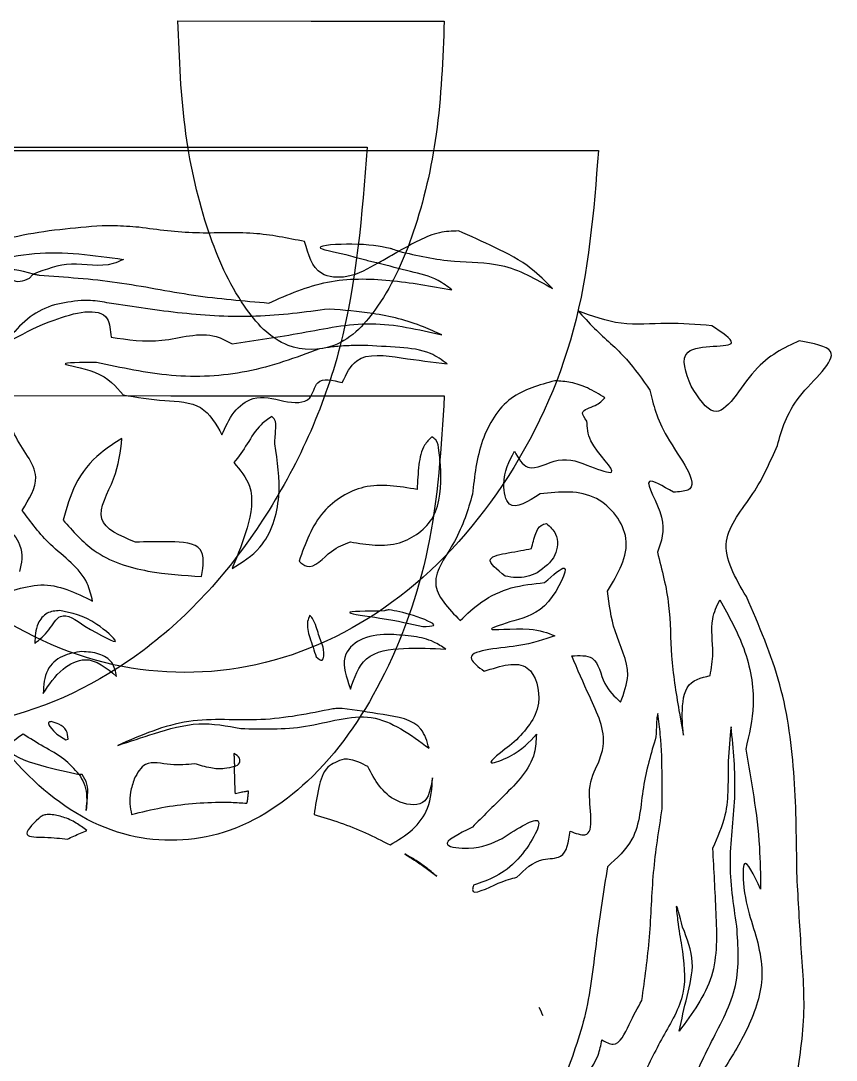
# Model space of a CAD drawing. Extents: x 17 to 174, y -3 to 182.
# Drawn here: x 80.3 to 174.1, y 62.6 to 182.3 of the extents above; entities that cross this region are included whole.
import ezdxf

# ---------------------------------------------------------------- set-up
doc = ezdxf.new("R2010")
doc.units = 0
doc.layers.add('Capa_1', color=7, linetype='CONTINUOUS')

msp = doc.modelspace()

# ---------------------------------------------------------------- linework, layer by layer
at = {"layer": 'Capa_1', "color": 7}
for p, q in [((98.374609, 182.264675), (113.69524, 182.234906)), ((113.69524, 182.234906), (129.015874, 182.23492)), ((68.539685, 167.720638), (120.146033, 167.720638)), ((51.60636, 167.36464), (99.180949, 167.317455)), ((99.180949, 167.317455), (146.75555, 167.317458)), ((89.663984, 158.673062), (89.663984, 158.673062)), ((123.774287, 155.735086), (123.774287, 155.735086)), ((121.382014, 154.379096), (121.382014, 154.379096)), ((81.773889, 153.115161), (81.773889, 153.115161)), ((87.253521, 150.061426), (87.253521, 150.061426)), ((144.388086, 148.887339), (144.388086, 148.887339)), ((119.709627, 144.892681), (119.709627, 144.892681)), ((141.736188, 140.816444), (141.736188, 140.816444)), ((66.120648, 139.135455), (97.568255, 139.095236)), ((97.568255, 139.095236), (129.015877, 139.095236)), ((109.176453, 136.708787), (109.176453, 136.708787)), ((91.946566, 134.18753), (91.946566, 134.18753)), ((127.578776, 134.360061), (127.578776, 134.360061)), ((140.776523, 124.403458), (140.776523, 124.403458)), ((104.704995, 119.430395), (104.611842, 119.199436)), ((84.803369, 114.368584), (84.803369, 114.368584)), ((113.533259, 113.823432), (113.533259, 113.823432)), ((122.663037, 114.456228), (122.663037, 114.456228)), ((122.865885, 111.631799), (122.865885, 111.631799)), ((87.343369, 109.660655), (87.343369, 109.660655)), ((118.006924, 105.960896), (118.229064, 105.313219)), ((117.264987, 103.116627), (117.264987, 103.116627)), ((153.583459, 102.511943), (153.583459, 102.511943)), ((83.812834, 101.604091), (83.812834, 101.604091)), ((162.010437, 100.994999), (162.010437, 100.994999)), ((80.574995, 100.146678), (80.574995, 100.146678)), ((84.467677, 100.155498), (85.497899, 99.48522)), ((85.497899, 99.48522), (85.7476, 99.582784)), ((104.816893, 97.936856), (104.816893, 97.936856)), ((117.499805, 97.285871), (117.499805, 97.285871)), ((104.878629, 96.426527), (104.878629, 96.426527)), ((87.024216, 95.515361), (87.024216, 95.515366)), ((87.877495, 91.858054), (87.877495, 91.858054)), ((83.738421, 90.9039), (83.738421, 90.9039)), ((124.475985, 86.356925), (124.475985, 86.356925)), ((139.930409, 68.70095), (139.930409, 68.70095))]:
    msp.add_line(p, q, dxfattribs=at)
for points, knots in [([(129.015874, 182.23492), (128.847578, 177.881559), (128.529853, 169.66287), (125.97969, 158.466421), (122.282777, 150.028621), (117.19251, 144.277782), (110.183333, 144.286), (105.09862, 150.044555), (101.403438, 158.488918), (98.85688, 169.690088), (98.541594, 177.910762), (98.374609, 182.264675)], [0, 0, 0, 0, 13.058941, 24.653908, 34.096868, 40.850999, 46.122117, 52.881703, 62.33066, 73.929797, 86.990248, 86.990248, 86.990248, 86.990248]), ([(120.146033, 167.720638), (119.551923, 159.956308), (118.399235, 144.892024), (109.282999, 124.59459), (95.607744, 109.081754), (78.040898, 100.475935), (58.996215, 100.486071), (41.435845, 109.1097), (27.77065, 124.635636), (18.66658, 144.94161), (17.522827, 160.008106), (16.933349, 167.773207)], [0, 0, 0, 0, 23.216324, 45.044105, 65.440759, 84.154439, 101.909783, 120.626442, 141.027294, 162.858424, 186.076033, 186.076033, 186.076033, 186.076033]), ([(146.75555, 167.317458), (146.206181, 160.34366), (145.138224, 146.78678), (136.701066, 128.541582), (124.060292, 114.62836), (107.894196, 106.956648), (90.428922, 106.965647), (74.268583, 114.653351), (61.637034, 128.578449), (53.211135, 146.831373), (52.151449, 160.390162), (51.60636, 167.36464)], [0, 0, 0, 0, 20.849219, 40.530335, 59.066301, 76.236529, 92.604736, 109.777369, 128.316757, 148.000624, 168.850903, 168.850903, 168.850903, 168.850903]), ([(89.663984, 158.673062), (86.405839, 158.405704), (79.883918, 157.870526), (70.552256, 154.504743), (64.982406, 151.072787), (62.194172, 149.35477)], [0, 0, 0, 0, 9.775113, 19.567119, 29.382418, 29.382418, 29.382418, 29.382418]), ([(93.895113, 158.490611), (93.424305, 158.53115), (92.484573, 158.612066), (91.072981, 158.672339), (90.133155, 158.672821), (89.663984, 158.673062)], [0, 0, 0, 0, 1.41755, 2.829425, 4.236848, 4.236848, 4.236848, 4.236848]), ([(112.958341, 156.844132), (111.004365, 157.245358), (106.882503, 158.091734), (100.454303, 157.625365), (96.080528, 158.202325), (93.895113, 158.490611)], [0, 0, 0, 0, 5.958138, 12.568537, 19.170043, 19.170043, 19.170043, 19.170043]), ([(130.645188, 158.072239), (129.908327, 158.048397), (128.338905, 157.997618), (126.058623, 156.991556), (124.555613, 156.164844), (123.774287, 155.735086)], [0, 0, 0, 0, 2.193158, 4.67115, 7.353924, 7.353924, 7.353924, 7.353924]), ([(141.462785, 151.448836), (140.680875, 152.240893), (138.752416, 154.194376), (134.927949, 156.198563), (132.043863, 157.460329), (130.645188, 158.072239)], [0, 0, 0, 0, 3.32407, 8.198295, 12.78791, 12.78791, 12.78791, 12.78791]), ([(121.382014, 154.379096), (120.26266, 153.716925), (118.29567, 152.553321), (114.087187, 152.817296), (113.373929, 155.361641), (112.958341, 156.844132)], [0, 0, 0, 0, 3.896317, 6.846825, 10.966127, 10.966127, 10.966127, 10.966127]), ([(62.194172, 149.35477), (65.388074, 150.604456), (71.781941, 153.106201), (81.813874, 156.236469), (88.692786, 155.280234), (92.114136, 154.804633)], [0, 0, 0, 0, 10.325964, 20.671528, 30.908741, 30.908741, 30.908741, 30.908741]), ([(122.83998, 156.05424), (121.590647, 156.291417), (119.312178, 156.723967), (112.969441, 156.313308), (116.218231, 155.67036), (117.696036, 155.377897)], [0, 0, 0, 0, 4.475046, 8.16136, 11.237423, 11.237423, 11.237423, 11.237423]), ([(121.382014, 154.379096), (121.645317, 154.525818), (122.176273, 154.821686), (122.971476, 155.277616), (123.505987, 155.582199), (123.774287, 155.735086)], [0, 0, 0, 0, 0.904261, 1.823459, 2.74987, 2.74987, 2.74987, 2.74987]), ([(123.774287, 155.735086), (123.671871, 155.768393), (123.465314, 155.835568), (123.153619, 155.941308), (122.945281, 156.016324), (122.83998, 156.05424)], [0, 0, 0, 0, 0.323087, 0.651617, 0.987371, 0.987371, 0.987371, 0.987371]), ([(123.774287, 155.735086), (125.89237, 155.256121), (129.761247, 154.381247), (136.033056, 154.548743), (139.54418, 152.544194), (141.462785, 151.448836)], [0, 0, 0, 0, 6.512154, 11.895061, 18.380179, 18.380179, 18.380179, 18.380179]), ([(92.114136, 154.804633), (91.720252, 154.617825), (89.866827, 153.738793), (86.145822, 154.751979), (83.200608, 153.649314), (81.773889, 153.115161)], [0, 0, 0, 0, 1.292812, 6.083352, 10.584355, 10.584355, 10.584355, 10.584355]), ([(117.696036, 155.377897), (118.04551, 155.271957), (118.808027, 155.040807), (120.040172, 154.719515), (120.920244, 154.496245), (121.382014, 154.379096)], [0, 0, 0, 0, 1.095439, 2.39014, 3.819382, 3.819382, 3.819382, 3.819382]), ([(129.878997, 151.307172), (129.370684, 151.688335), (127.962526, 152.744256), (124.936281, 153.424639), (122.62271, 154.045922), (121.382014, 154.379096)], [0, 0, 0, 0, 1.891105, 5.238852, 9.110258, 9.110258, 9.110258, 9.110258]), ([(81.773889, 153.115161), (80.191841, 153.531429), (78.147935, 154.069221), (79.518642, 151.929739), (80.572029, 152.339158), (81.309216, 152.62568)], [0, 0, 0, 0, 2.984993, 3.856421, 5.888064, 5.888064, 5.888064, 5.888064]), ([(81.309216, 152.62568), (81.352232, 152.685187), (81.439273, 152.805597), (81.596354, 152.96904), (81.714119, 153.065967), (81.773889, 153.115161)], [0, 0, 0, 0, 0.220091, 0.445343, 0.677489, 0.677489, 0.677489, 0.677489]), ([(81.773889, 153.115161), (81.843265, 153.101816), (81.983057, 153.074927), (82.198198, 153.033434), (82.343267, 153.001916), (82.418259, 152.985624)], [0, 0, 0, 0, 0.211945, 0.42707, 0.657286, 0.657286, 0.657286, 0.657286]), ([(82.418259, 152.985624), (85.418545, 152.777204), (91.386441, 152.362635), (100.090444, 150.519768), (105.945142, 150.02036), (108.836906, 149.773692)], [0, 0, 0, 0, 9.012274, 17.926394, 26.626393, 26.626393, 26.626393, 26.626393]), ([(108.836906, 149.773692), (111.051295, 150.747519), (115.470963, 152.691166), (122.812187, 152.560346), (127.515609, 151.726277), (129.878997, 151.307172)], [0, 0, 0, 0, 7.176436, 14.323341, 21.541572, 21.541572, 21.541572, 21.541572]), ([(87.253521, 150.061426), (86.216263, 149.951683), (84.14691, 149.732743), (81.220385, 148.304953), (79.785456, 146.720478), (79.048681, 145.906917)], [0, 0, 0, 0, 3.115483, 6.21546, 9.486927, 9.486927, 9.486927, 9.486927]), ([(90.481438, 149.756604), (90.120826, 149.825286), (89.405652, 149.961497), (88.325275, 150.065647), (87.608909, 150.062826), (87.253521, 150.061426)], [0, 0, 0, 0, 1.100971, 2.183474, 3.249214, 3.249214, 3.249214, 3.249214]), ([(115.778909, 149.087429), (112.976265, 148.717035), (107.361969, 147.975057), (98.859567, 148.478338), (93.271917, 149.330855), (90.481438, 149.756604)], [0, 0, 0, 0, 8.463808, 16.954815, 25.425507, 25.425507, 25.425507, 25.425507]), ([(79.484141, 145.661077), (80.866358, 146.392926), (83.896258, 147.997181), (90.378963, 149.696932), (90.622726, 146.64162), (90.686489, 145.842424)], [0, 0, 0, 0, 5.124029, 11.232165, 13.395882, 13.395882, 13.395882, 13.395882]), ([(128.729161, 146.108111), (128.034307, 146.42891), (125.510819, 147.593949), (121.13402, 148.672614), (117.452925, 148.957757), (115.778909, 149.087429)], [0, 0, 0, 0, 2.294773, 8.333886, 13.370844, 13.370844, 13.370844, 13.370844]), ([(144.388086, 148.887339), (145.011272, 148.201418), (146.777774, 146.257083), (149.993693, 143.620421), (151.808806, 140.971263), (152.658521, 139.731102)], [0, 0, 0, 0, 2.779894, 7.879975, 12.368923, 12.368923, 12.368923, 12.368923]), ([(159.795103, 147.16424), (158.069835, 147.305069), (154.601821, 147.588154), (149.324148, 147.045206), (146.024913, 148.276477), (144.388086, 148.887339)], [0, 0, 0, 0, 5.197955, 10.448573, 15.618391, 15.618391, 15.618391, 15.618391]), ([(104.632785, 145.074582), (107.292875, 145.472398), (112.603543, 146.266606), (120.68083, 147.988866), (126.03082, 146.738666), (128.729161, 146.108111)], [0, 0, 0, 0, 8.093785, 16.158629, 24.365489, 24.365489, 24.365489, 24.365489]), ([(90.686489, 145.842424), (92.616613, 145.559027), (96.612054, 144.972382), (101.537996, 146.756358), (104.021728, 145.406644), (104.632785, 145.074582)], [0, 0, 0, 0, 5.852509, 12.114952, 14.158398, 14.158398, 14.158398, 14.158398]), ([(157.419918, 140.190814), (156.792462, 141.794502), (155.353574, 145.472093), (164.129002, 144.283672), (160.961097, 146.389251), (159.795103, 147.16424)], [0, 0, 0, 0, 3.957372, 9.075081, 12.055842, 12.055842, 12.055842, 12.055842]), ([(119.709627, 144.892681), (119.088011, 144.885229), (117.892873, 144.870902), (116.201012, 144.753264), (115.143326, 144.57713), (114.651674, 144.495256)], [0, 0, 0, 0, 1.865023, 3.585753, 5.080365, 5.080365, 5.080365, 5.080365]), ([(129.364161, 142.776015), (128.739173, 143.214022), (127.118997, 144.34948), (123.676095, 144.70885), (121.097149, 144.828375), (119.709627, 144.892681)], [0, 0, 0, 0, 2.262357, 5.864771, 10.060114, 10.060114, 10.060114, 10.060114]), ([(169.854231, 145.435629), (168.090166, 144.608172), (164.432184, 142.892348), (160.620035, 135.206774), (158.28169, 138.848642), (157.419918, 140.190814)], [0, 0, 0, 0, 6.17914, 12.813125, 16.684917, 16.684917, 16.684917, 16.684917]), ([(167.339589, 133.381653), (167.841547, 135.2112), (168.858528, 138.917911), (175.701402, 144.349529), (171.453159, 145.138631), (169.854231, 145.435629)], [0, 0, 0, 0, 6.146201, 12.452367, 16.258297, 16.258297, 16.258297, 16.258297]), ([(114.651674, 144.495256), (111.911154, 143.484971), (106.436715, 141.466836), (97.561834, 141.0622), (91.874782, 142.319104), (89.02678, 142.948546)], [0, 0, 0, 0, 8.725492, 17.429963, 26.161878, 26.161878, 26.161878, 26.161878]), ([(117.290342, 140.609739), (117.751163, 141.592954), (118.998929, 144.255207), (124.352376, 143.390605), (127.672879, 142.983415), (129.364161, 142.776015)], [0, 0, 0, 0, 3.01011, 8.150477, 13.48666, 13.48666, 13.48666, 13.48666]), ([(89.02678, 142.948546), (87.175434, 142.935151), (83.522975, 142.908726), (89.729984, 142.000007), (91.250653, 140.18475), (92.077204, 139.198078)], [0, 0, 0, 0, 3.615403, 7.132708, 11.321092, 11.321092, 11.321092, 11.321092]), ([(110.556698, 138.482599), (111.751341, 138.315381), (113.723356, 138.039353), (114.271331, 141.39162), (116.17069, 140.899713), (117.290342, 140.609739)], [0, 0, 0, 0, 3.013353, 4.974186, 7.78992, 7.78992, 7.78992, 7.78992]), ([(80.463652, 125.90111), (81.266768, 127.197276), (83.128611, 130.20215), (78.810897, 134.530533), (78.741522, 138.271124), (78.706379, 140.166009)], [0, 0, 0, 0, 4.141202, 9.600453, 15.205169, 15.205169, 15.205169, 15.205169]), ([(141.736188, 140.816444), (139.938747, 140.33771), (136.188924, 139.338974), (132.92832, 133.871502), (132.493543, 129.847117), (132.268516, 127.764217)], [0, 0, 0, 0, 5.400503, 11.266535, 17.559843, 17.559843, 17.559843, 17.559843]), ([(147.500797, 138.866244), (146.840177, 139.268982), (145.601818, 140.02393), (143.631508, 140.707322), (142.345285, 140.781376), (141.736188, 140.816444)], [0, 0, 0, 0, 2.318609, 4.346324, 6.170323, 6.170323, 6.170323, 6.170323]), ([(129.015877, 139.095236), (128.661558, 133.181766), (127.983259, 121.861169), (122.58361, 106.522715), (114.496888, 94.675931), (103.689018, 87.680169), (91.420577, 87.688817), (80.618331, 94.697793), (72.537679, 106.553783), (67.145204, 121.898569), (66.472182, 133.221325), (66.120648, 139.135455)], [0, 0, 0, 0, 17.702282, 33.888806, 48.129657, 60.113815, 70.933478, 82.921818, 97.168073, 113.358658, 131.062453, 131.062453, 131.062453, 131.062453]), ([(92.077204, 139.198078), (93.634608, 138.943935), (96.550646, 138.468087), (101.331527, 138.399449), (102.753498, 135.833653), (103.444918, 134.586058)], [0, 0, 0, 0, 4.829455, 9.042531, 13.029941, 13.029941, 13.029941, 13.029941]), ([(103.444918, 134.586058), (103.837773, 135.498488), (104.58351, 137.230506), (107.207118, 139.34202), (109.3407, 138.794595), (110.556698, 138.482599)], [0, 0, 0, 0, 2.976792, 5.650689, 9.194183, 9.194183, 9.194183, 9.194183]), ([(145.432639, 136.190644), (145.160119, 136.539522), (144.460432, 137.435257), (146.502011, 137.841214), (147.18791, 138.545136), (147.500797, 138.866244)], [0, 0, 0, 0, 1.077937, 2.767576, 4.184859, 4.184859, 4.184859, 4.184859]), ([(152.658521, 139.731102), (153.050655, 138.101414), (153.894479, 134.594522), (159.148633, 128.193234), (156.013369, 128.038031), (155.381523, 128.006753)], [0, 0, 0, 0, 5.709051, 12.28519, 13.944966, 13.944966, 13.944966, 13.944966]), ([(109.176453, 136.708787), (108.743347, 136.417812), (107.549417, 135.615692), (106.405881, 133.542713), (105.34711, 132.10828), (104.825159, 131.401136)], [0, 0, 0, 0, 1.549596, 4.271717, 6.918439, 6.918439, 6.918439, 6.918439]), ([(109.518207, 133.555284), (109.555973, 134.135767), (109.615147, 135.045302), (109.686354, 136.256104), (109.300332, 136.598809), (109.176453, 136.708787)], [0, 0, 0, 0, 1.795776, 2.813725, 3.294772, 3.294772, 3.294772, 3.294772]), ([(145.853215, 130.945832), (146.929363, 130.558526), (149.865429, 129.501834), (145.533164, 133.376994), (145.458852, 135.456962), (145.432639, 136.190644)], [0, 0, 0, 0, 2.483379, 6.775432, 9.114462, 9.114462, 9.114462, 9.114462]), ([(91.946566, 134.18753), (91.106436, 133.662696), (88.95493, 132.318638), (86.368091, 129.096031), (85.56839, 126.195374), (85.181502, 124.792064)], [0, 0, 0, 0, 2.966508, 7.596987, 11.936666, 11.936666, 11.936666, 11.936666]), ([(93.481703, 122.24986), (91.721967, 122.989325), (88.172849, 124.480714), (91.428435, 129.623751), (91.774511, 132.67204), (91.946566, 134.18753)], [0, 0, 0, 0, 4.718335, 9.516158, 14.2598, 14.2598, 14.2598, 14.2598]), ([(127.578776, 134.360061), (127.279486, 134.061777), (126.420438, 133.205616), (126.027464, 130.974123), (125.939484, 129.258838), (125.890954, 128.312676)], [0, 0, 0, 0, 1.248407, 3.583288, 6.455615, 6.455615, 6.455615, 6.455615]), ([(128.616716, 130.611797), (128.550945, 131.325748), (128.44793, 132.443985), (128.285338, 133.930296), (127.747444, 134.257469), (127.578776, 134.360061)], [0, 0, 0, 0, 2.216196, 3.471151, 4.044432, 4.044432, 4.044432, 4.044432]), ([(104.611842, 119.199436), (105.769991, 119.931248), (108.729243, 121.801143), (110.450576, 127.523746), (109.825216, 131.569227), (109.518207, 133.555284)], [0, 0, 0, 0, 4.027074, 10.289799, 16.329414, 16.329414, 16.329414, 16.329414]), ([(163.76716, 115.983093), (162.488467, 118.15235), (160.028885, 122.324944), (164.876576, 127.77578), (166.519826, 131.515855), (167.339589, 133.381653)], [0, 0, 0, 0, 6.77379, 13.02947, 19.256849, 19.256849, 19.256849, 19.256849]), ([(140.035689, 127.812725), (138.656061, 126.922109), (136.379624, 125.452559), (135.503619, 129.72007), (136.477708, 131.562255), (137.085036, 132.710824)], [0, 0, 0, 0, 3.692298, 6.092431, 10.066856, 10.066856, 10.066856, 10.066856]), ([(137.085036, 132.710824), (137.547483, 131.914876), (138.698722, 129.933403), (142.29282, 132.40249), (144.641934, 131.441401), (145.853215, 130.945832)], [0, 0, 0, 0, 2.397989, 5.969668, 9.771899, 9.771899, 9.771899, 9.771899]), ([(104.825159, 131.401136), (105.544814, 130.542403), (107.333584, 128.407938), (106.465286, 123.778877), (105.289651, 120.874682), (104.704995, 119.430395)], [0, 0, 0, 0, 3.235865, 8.043058, 12.798815, 12.798815, 12.798815, 12.798815]), ([(118.21418, 122.284587), (120.131464, 121.964762), (123.700506, 121.369405), (128.628789, 125.035485), (128.620903, 128.677769), (128.616716, 130.611797)], [0, 0, 0, 0, 5.655895, 10.528498, 16.045091, 16.045091, 16.045091, 16.045091]), ([(155.381523, 128.006753), (154.155409, 128.71271), (151.176754, 130.427725), (154.900654, 124.83497), (153.975522, 122.313817), (153.526685, 121.090655)], [0, 0, 0, 0, 3.023716, 7.345653, 11.418433, 11.418433, 11.418433, 11.418433]), ([(125.890954, 128.312676), (123.824743, 128.666872), (119.935131, 129.333641), (114.376757, 125.884321), (113.0403, 122.099185), (112.316175, 120.048306)], [0, 0, 0, 0, 6.115165, 11.511708, 17.893494, 17.893494, 17.893494, 17.893494]), ([(147.805069, 116.618093), (149.000263, 118.614316), (151.264749, 122.396482), (146.577887, 128.490768), (142.306883, 128.048115), (140.035689, 127.812725)], [0, 0, 0, 0, 6.396389, 12.118991, 18.618174, 18.618174, 18.618174, 18.618174]), ([(132.268516, 127.764217), (131.733804, 125.954736), (130.711828, 122.496346), (126.685125, 117.451496), (129.475904, 114.621279), (130.846932, 113.230876)], [0, 0, 0, 0, 5.811969, 11.108191, 16.222658, 16.222658, 16.222658, 16.222658]), ([(88.567068, 115.467157), (88.402278, 116.166961), (87.758132, 118.902415), (83.688487, 121.537499), (81.468586, 124.541307), (80.463652, 125.90111)], [0, 0, 0, 0, 2.118979, 8.282838, 13.38114, 13.38114, 13.38114, 13.38114]), ([(85.181502, 124.792064), (86.287519, 123.522004), (88.866227, 120.560827), (94.793194, 118.679983), (99.050414, 118.425977), (101.108868, 118.30316)], [0, 0, 0, 0, 4.981799, 11.615191, 17.82528, 17.82528, 17.82528, 17.82528]), ([(78.586762, 120.960017), (78.534108, 122.269462), (78.440311, 124.602124), (80.804061, 121.451096), (80.396471, 119.833588), (80.151111, 118.859886)], [0, 0, 0, 0, 2.615918, 4.660029, 7.751576, 7.751576, 7.751576, 7.751576]), ([(139.054527, 121.511231), (139.192265, 122.088038), (139.412985, 123.012345), (139.966184, 124.201885), (140.555269, 124.348421), (140.776523, 124.403458)], [0, 0, 0, 0, 1.819184, 2.915159, 3.574397, 3.574397, 3.574397, 3.574397]), ([(140.776523, 124.403458), (141.185308, 124.026395), (142.19959, 123.090823), (142.002229, 120.370576), (140.522705, 119.303469), (139.714331, 118.720428)], [0, 0, 0, 0, 1.617433, 4.013193, 6.898794, 6.898794, 6.898794, 6.898794]), ([(101.108868, 118.30316), (101.290845, 119.520656), (101.678244, 122.112504), (97.123903, 122.357786), (94.751526, 122.287488), (93.481703, 122.24986)], [0, 0, 0, 0, 3.118471, 6.638707, 10.693001, 10.693001, 10.693001, 10.693001]), ([(112.316175, 120.048306), (112.607446, 119.808781), (113.824769, 118.807717), (115.756321, 121.357839), (117.482446, 122.008683), (118.21418, 122.284587)], [0, 0, 0, 0, 1.043022, 4.359162, 6.799383, 6.799383, 6.799383, 6.799383]), ([(136.038277, 118.341192), (135.07833, 119.085978), (133.316793, 120.452688), (136.800173, 121.089896), (138.247009, 121.360307), (139.054527, 121.511231)], [0, 0, 0, 0, 2.585857, 4.745139, 7.472504, 7.472504, 7.472504, 7.472504]), ([(153.526685, 121.090655), (154.054917, 119.06471), (155.074392, 115.154685), (155.005429, 108.965888), (155.667137, 104.952283), (156.013215, 102.853144)], [0, 0, 0, 0, 6.251663, 12.065558, 18.440272, 18.440272, 18.440272, 18.440272]), ([(71.264972, 119.142661), (72.947717, 117.816463), (76.385196, 115.107333), (82.717813, 118.36401), (86.610714, 116.436044), (88.567068, 115.467157)], [0, 0, 0, 0, 5.935427, 12.12477, 18.377417, 18.377417, 18.377417, 18.377417]), ([(139.714331, 118.720428), (139.325246, 118.563931), (138.547062, 118.250929), (137.276387, 118.102123), (136.451027, 118.261494), (136.038277, 118.341192)], [0, 0, 0, 0, 1.255404, 2.510858, 3.766735, 3.766735, 3.766735, 3.766735]), ([(140.547217, 117.589886), (141.525209, 118.465828), (143.974905, 120.65991), (141.013843, 114.297411), (138.393809, 113.582723), (137.03322, 113.211583)], [0, 0, 0, 0, 2.803866, 7.023186, 11.581356, 11.581356, 11.581356, 11.581356]), ([(130.846932, 113.230876), (131.63682, 113.986294), (133.337948, 115.613184), (136.716806, 117.192835), (139.259529, 117.456407), (140.547217, 117.589886)], [0, 0, 0, 0, 3.267291, 7.036536, 10.903844, 10.903844, 10.903844, 10.903844]), ([(149.29776, 103.829348), (149.69249, 104.874183), (150.730969, 107.622993), (148.388593, 111.800037), (147.991654, 115.077492), (147.805069, 116.618093)], [0, 0, 0, 0, 3.231418, 8.501402, 13.175914, 13.175914, 13.175914, 13.175914]), ([(159.598871, 106.889145), (159.7436, 107.742689), (160.109245, 109.899081), (159.48243, 112.956074), (160.376629, 114.898397), (160.70902, 115.620395)], [0, 0, 0, 0, 2.593554, 6.552352, 8.894553, 8.894553, 8.894553, 8.894553]), ([(160.70902, 115.620395), (161.730966, 113.792827), (163.823174, 110.051286), (164.951317, 103.940222), (164.079784, 100.099053), (163.695504, 98.40539)], [0, 0, 0, 0, 6.26847, 12.833301, 18.010755, 18.010755, 18.010755, 18.010755]), ([(169.570908, 84.236951), (169.54118, 87.85677), (169.481742, 95.094344), (168.110929, 105.980704), (165.214428, 112.650473), (163.76716, 115.983093)], [0, 0, 0, 0, 10.86968, 21.733159, 32.581897, 32.581897, 32.581897, 32.581897]), ([(84.803369, 114.368584), (84.285866, 114.330414), (83.226798, 114.2523), (81.995688, 112.693571), (81.948254, 111.37767), (81.919961, 110.592758)], [0, 0, 0, 0, 1.498992, 3.067675, 5.386511, 5.386511, 5.386511, 5.386511]), ([(81.919961, 110.592758), (82.481949, 111.056279), (83.556368, 111.942446), (84.942569, 114.544796), (86.646242, 113.30429), (87.657009, 112.568314)], [0, 0, 0, 0, 2.25143, 4.304327, 7.29896, 7.29896, 7.29896, 7.29896]), ([(87.657009, 112.568314), (89.471317, 111.559258), (92.60968, 109.813807), (88.326781, 113.676714), (86.143417, 114.105447), (84.803369, 114.368584)], [0, 0, 0, 0, 3.911973, 6.766873, 11.303365, 11.303365, 11.303365, 11.303365]), ([(113.533259, 113.823432), (113.441361, 113.593153), (113.115946, 112.777714), (113.59413, 111.085492), (114.042346, 109.771893), (114.292834, 109.037782)], [0, 0, 0, 0, 0.733419, 2.597091, 4.958046, 4.958046, 4.958046, 4.958046]), ([(114.846255, 110.77907), (114.659057, 111.347551), (114.36088, 112.253049), (114.002993, 113.341881), (113.642401, 113.711544), (113.533259, 113.823432)], [0, 0, 0, 0, 1.808696, 2.880957, 3.346376, 3.346376, 3.346376, 3.346376]), ([(122.155368, 114.329999), (120.068844, 114.31265), (116.152609, 114.280087), (122.756849, 113.397427), (125.149997, 112.859378), (126.557374, 112.542959)], [0, 0, 0, 0, 4.027954, 7.560141, 12.603011, 12.603011, 12.603011, 12.603011]), ([(122.663037, 114.456228), (122.596214, 114.451711), (122.471122, 114.443255), (122.296908, 114.405791), (122.200277, 114.354047), (122.155368, 114.329999)], [0, 0, 0, 0, 0.201049, 0.376355, 0.528572, 0.528572, 0.528572, 0.528572]), ([(126.557374, 112.542959), (127.093878, 112.553123), (128.760347, 112.584693), (124.916382, 114.086672), (123.443367, 114.328252), (122.663037, 114.456228)], [0, 0, 0, 0, 1.216408, 3.77836, 6.664469, 6.664469, 6.664469, 6.664469]), ([(137.03322, 113.211583), (135.792403, 112.818558), (132.599261, 111.807141), (138.86242, 112.630143), (140.890209, 111.80587), (141.730676, 111.46423)], [0, 0, 0, 0, 2.74598, 7.066553, 10.124952, 10.124952, 10.124952, 10.124952]), ([(122.865885, 111.631799), (121.780216, 111.601621), (119.80685, 111.546767), (116.988775, 109.304062), (117.640176, 107.165139), (118.006924, 105.960896)], [0, 0, 0, 0, 3.239113, 5.887572, 9.299849, 9.299849, 9.299849, 9.299849]), ([(129.191631, 109.926892), (128.740518, 110.227643), (127.631385, 110.967088), (125.424427, 111.463065), (123.753825, 111.57324), (122.865885, 111.631799)], [0, 0, 0, 0, 1.616768, 3.975081, 6.650621, 6.650621, 6.650621, 6.650621]), ([(141.730676, 111.46423), (140.508626, 111.035601), (137.803246, 110.086701), (130.514027, 109.773259), (132.945591, 107.891442), (133.60466, 107.38138)], [0, 0, 0, 0, 4.497863, 9.957388, 11.987413, 11.987413, 11.987413, 11.987413]), ([(114.292834, 109.037782), (114.545936, 108.831573), (115.209619, 108.290854), (115.209589, 109.910852), (114.955617, 110.517741), (114.846255, 110.77907)], [0, 0, 0, 0, 0.763727, 2.002641, 2.939568, 2.939568, 2.939568, 2.939568]), ([(118.229064, 105.313219), (118.679219, 106.659489), (119.633679, 109.51397), (124.594009, 110.195943), (127.61134, 110.01937), (129.191631, 109.926892)], [0, 0, 0, 0, 3.952178, 8.379756, 13.248691, 13.248691, 13.248691, 13.248691]), ([(87.343369, 109.660655), (86.568359, 109.55221), (85.019771, 109.335521), (83.009125, 107.522751), (82.936215, 105.774293), (82.896716, 104.827049)], [0, 0, 0, 0, 2.321467, 4.638642, 7.378148, 7.378148, 7.378148, 7.378148]), ([(91.334167, 106.788823), (91.215481, 107.365424), (90.972989, 108.543501), (89.243798, 109.536413), (88.000066, 109.617723), (87.343369, 109.660655)], [0, 0, 0, 0, 1.694743, 3.462599, 5.440235, 5.440235, 5.440235, 5.440235]), ([(143.676466, 109.149127), (144.566494, 109.205375), (146.675198, 109.338642), (147.139906, 105.83597), (148.612549, 104.466536), (149.29776, 103.829348)], [0, 0, 0, 0, 2.364994, 5.603278, 8.421179, 8.421179, 8.421179, 8.421179]), ([(146.750594, 96.84931), (146.977251, 97.478778), (147.886186, 100.003061), (145.772187, 104.291283), (144.340063, 107.610921), (143.676466, 109.149127)], [0, 0, 0, 0, 1.96975, 7.899055, 13.018804, 13.018804, 13.018804, 13.018804]), ([(82.896716, 104.827049), (83.552534, 105.838516), (84.703407, 107.613505), (88.212222, 109.402946), (90.161955, 107.770361), (91.334167, 106.788823)], [0, 0, 0, 0, 3.622115, 6.356326, 10.478493, 10.478493, 10.478493, 10.478493]), ([(133.60466, 107.38138), (135.502145, 108.002478), (139.015936, 109.152638), (140.620539, 102.93546), (138.337052, 100.565591), (137.075113, 99.255914)], [0, 0, 0, 0, 4.980067, 9.222161, 14.4625, 14.4625, 14.4625, 14.4625]), ([(156.013215, 102.853144), (156.253197, 101.528269), (156.953209, 97.663702), (155.596904, 105.999913), (158.553662, 106.656901), (159.598871, 106.889145)], [0, 0, 0, 0, 2.84762, 8.306303, 11.291037, 11.291037, 11.291037, 11.291037]), ([(116.217127, 103.060403), (113.471428, 102.505311), (108.003046, 101.399781), (99.396371, 102.315679), (94.131262, 100.021225), (91.450473, 98.852977)], [0, 0, 0, 0, 8.380685, 16.69112, 25.311771, 25.311771, 25.311771, 25.311771]), ([(117.264987, 103.116627), (117.137241, 103.116973), (116.892529, 103.117637), (116.54247, 103.10098), (116.32175, 103.073451), (116.217127, 103.060403)], [0, 0, 0, 0, 0.383236, 0.734128, 1.05034, 1.05034, 1.05034, 1.05034]), ([(127.268992, 98.521146), (127.03615, 99.326597), (126.345986, 101.714029), (121.787749, 102.448659), (118.781202, 102.892697), (117.264987, 103.116627)], [0, 0, 0, 0, 2.383436, 7.064724, 11.827309, 11.827309, 11.827309, 11.827309]), ([(105.629383, 100.808137), (108.096218, 100.730853), (113.088504, 100.57445), (120.808359, 103.315133), (125.124424, 100.112481), (127.268992, 98.521146)], [0, 0, 0, 0, 7.442802, 15.062453, 22.58761, 22.58761, 22.58761, 22.58761]), ([(153.583459, 102.511943), (153.555251, 102.416128), (153.445271, 102.042564), (153.436039, 101.137047), (153.396464, 100.343649), (153.371242, 99.837998)], [0, 0, 0, 0, 0.298959, 1.165577, 2.688473, 2.688473, 2.688473, 2.688473]), ([(154.088372, 91.540554), (154.089143, 92.756692), (154.090955, 95.611997), (154.006185, 99.282227), (153.688386, 101.710283), (153.583459, 102.511943)], [0, 0, 0, 0, 3.649412, 8.56826, 10.992792, 10.992792, 10.992792, 10.992792]), ([(83.812834, 101.604091), (83.681764, 101.576839), (83.358645, 101.509656), (83.814519, 100.70925), (84.197045, 100.384942), (84.467677, 100.155498)], [0, 0, 0, 0, 0.333475, 0.822098, 2.00391, 2.00391, 2.00391, 2.00391]), ([(85.7476, 99.582784), (85.720998, 99.929078), (85.664603, 100.663201), (84.762817, 101.332182), (84.109695, 101.519122), (83.812834, 101.604091)], [0, 0, 0, 0, 1.000449, 2.120895, 3.054526, 3.054526, 3.054526, 3.054526]), ([(91.450473, 98.852977), (92.854019, 99.316567), (95.902134, 100.323357), (100.657665, 101.719614), (104.010186, 101.104988), (105.629383, 100.808137)], [0, 0, 0, 0, 4.452129, 9.668805, 14.542, 14.542, 14.542, 14.542]), ([(162.010437, 100.994999), (161.871139, 99.686783), (161.511784, 96.311916), (161.87633, 91.428223), (160.439095, 88.255056), (159.871723, 87.002398)], [0, 0, 0, 0, 3.955274, 10.203607, 14.279101, 14.279101, 14.279101, 14.279101]), ([(162.658668, 78.052316), (162.28526, 80.571696), (161.533519, 85.643678), (162.78003, 93.300064), (162.267117, 98.428531), (162.010437, 100.994999)], [0, 0, 0, 0, 7.597803, 15.295795, 23.007214, 23.007214, 23.007214, 23.007214]), ([(80.574995, 100.146678), (79.815818, 99.621966), (77.638912, 98.117378), (83.234238, 96.296918), (85.718898, 95.784543), (87.024216, 95.515366)], [0, 0, 0, 0, 2.219357, 6.363909, 10.951178, 10.951178, 10.951178, 10.951178]), ([(87.024216, 95.515366), (86.46296, 96.138859), (85.297051, 97.434056), (82.911559, 98.682394), (81.364109, 99.652154), (80.574995, 100.146678)], [0, 0, 0, 0, 2.496709, 5.186472, 7.985406, 7.985406, 7.985406, 7.985406]), ([(139.611255, 100.143924), (139.577307, 99.401043), (139.450107, 96.617523), (136.01971, 93.220862), (133.437755, 90.637376), (132.253081, 89.452)], [0, 0, 0, 0, 2.193133, 8.217511, 13.325234, 13.325234, 13.325234, 13.325234]), ([(137.075113, 99.255914), (135.555684, 98.096215), (133.095495, 96.218485), (137.558786, 97.838619), (138.806036, 99.239513), (139.611255, 100.143924)], [0, 0, 0, 0, 3.549494, 5.747175, 9.750545, 9.750545, 9.750545, 9.750545]), ([(153.371242, 99.837998), (152.802568, 97.938894), (151.653294, 94.100859), (151.505317, 88.27027), (148.86639, 85.867988), (147.787981, 84.886285)], [0, 0, 0, 0, 5.994148, 12.114002, 16.343177, 16.343177, 16.343177, 16.343177]), ([(163.695504, 98.40539), (164.018763, 96.588446), (164.682735, 92.856449), (165.329401, 87.485381), (165.384352, 83.929303), (165.409231, 82.319273)], [0, 0, 0, 0, 5.536898, 11.372769, 16.200976, 16.200976, 16.200976, 16.200976]), ([(100.285352, 96.746231), (99.395128, 96.643057), (97.575067, 96.43212), (94.617741, 97.294982), (93.729216, 95.693709), (93.35437, 95.018173)], [0, 0, 0, 0, 2.752762, 5.628015, 7.726166, 7.726166, 7.726166, 7.726166]), ([(104.816893, 97.936856), (104.825373, 97.778784), (104.8429, 97.452058), (104.861827, 96.948521), (104.872945, 96.60312), (104.878629, 96.426527)], [0, 0, 0, 0, 0.474889, 0.981574, 1.511631, 1.511631, 1.511631, 1.511631]), ([(104.878629, 96.426527), (105.115169, 96.532574), (105.527419, 96.717397), (105.531654, 97.551016), (105.090228, 97.789305), (104.816893, 97.936856)], [0, 0, 0, 0, 0.711473, 1.239982, 2.099399, 2.099399, 2.099399, 2.099399]), ([(117.499805, 97.285871), (116.80666, 97.046903), (115.264564, 96.515253), (114.475707, 93.75931), (114.190965, 91.911591), (114.033213, 90.887915)], [0, 0, 0, 0, 2.086358, 4.641688, 7.816077, 7.816077, 7.816077, 7.816077]), ([(120.209028, 96.417157), (119.871623, 96.594162), (119.255774, 96.917241), (118.339924, 97.231653), (117.762384, 97.268925), (117.499805, 97.285871)], [0, 0, 0, 0, 1.143385, 2.086968, 2.873627, 2.873627, 2.873627, 2.873627]), ([(104.878629, 96.426527), (104.498406, 96.326331), (103.608452, 96.091812), (102.02137, 96.214114), (100.902541, 96.557052), (100.285352, 96.746231)], [0, 0, 0, 0, 1.173944, 2.747751, 4.684072, 4.684072, 4.684072, 4.684072]), ([(104.993832, 93.28515), (104.976438, 93.649752), (104.942337, 94.364562), (104.909266, 95.411915), (104.888657, 96.094441), (104.878629, 96.426527)], [0, 0, 0, 0, 1.09503, 2.146832, 3.143549, 3.143549, 3.143549, 3.143549]), ([(127.668074, 95.116287), (127.466946, 93.926596), (127.072236, 91.591836), (122.345023, 92.412768), (121.038605, 94.861934), (120.209028, 96.417157)], [0, 0, 0, 0, 3.076239, 6.037095, 11.18819, 11.18819, 11.18819, 11.18819]), ([(143.481888, 88.982915), (144.133387, 88.742098), (146.707326, 87.790679), (145.086618, 93.562826), (146.288841, 95.937312), (146.750594, 96.84931)], [0, 0, 0, 0, 1.766795, 6.980245, 10.231319, 10.231319, 10.231319, 10.231319]), ([(87.362659, 95.520328), (87.326599, 95.518501), (87.252894, 95.514766), (87.140015, 95.513491), (87.063272, 95.51473), (87.024216, 95.515361)], [0, 0, 0, 0, 0.108312, 0.221383, 0.338568, 0.338568, 0.338568, 0.338568]), ([(87.024216, 95.515366), (87.217293, 95.182563), (87.619081, 94.490009), (87.915946, 93.228165), (87.890895, 92.335532), (87.877495, 91.858054)], [0, 0, 0, 0, 1.149977, 2.393073, 3.822778, 3.822778, 3.822778, 3.822778]), ([(87.877495, 91.858054), (87.925944, 92.279382), (88.022168, 93.116155), (88.020938, 94.420865), (87.581864, 95.15421), (87.362659, 95.520328)], [0, 0, 0, 0, 1.278809, 2.539769, 3.796916, 3.796916, 3.796916, 3.796916]), ([(93.35437, 95.018173), (93.192201, 94.511296), (92.890687, 93.568883), (92.775747, 92.152975), (92.96691, 91.304429), (93.057266, 90.90335)], [0, 0, 0, 0, 1.594698, 2.964951, 4.193153, 4.193153, 4.193153, 4.193153]), ([(122.782101, 87.395415), (123.677304, 87.929169), (125.441754, 88.9812), (127.467461, 91.694672), (127.59789, 93.919253), (127.668074, 95.116287)], [0, 0, 0, 0, 3.116966, 6.143561, 9.669375, 9.669375, 9.669375, 9.669375]), ([(106.496996, 93.586115), (106.368611, 93.567392), (106.070131, 93.523863), (105.569583, 93.418781), (105.198008, 93.332539), (104.993832, 93.28515)], [0, 0, 0, 0, 0.389154, 0.904739, 1.533594, 1.533594, 1.533594, 1.533594]), ([(106.318953, 92.190439), (106.349846, 92.348059), (106.410837, 92.659246), (106.471958, 93.125309), (106.488723, 93.433853), (106.496996, 93.586115)], [0, 0, 0, 0, 0.481806, 0.951223, 1.408567, 1.408567, 1.408567, 1.408567]), ([(93.057266, 90.90335), (94.207998, 91.186651), (96.508322, 91.752973), (100.038213, 92.23009), (102.40634, 92.294778), (103.59099, 92.327139)], [0, 0, 0, 0, 3.553758, 7.103997, 10.657755, 10.657755, 10.657755, 10.657755]), ([(103.59099, 92.327139), (103.894468, 92.320266), (104.501403, 92.306521), (105.41104, 92.260939), (106.016309, 92.213939), (106.318953, 92.190439)], [0, 0, 0, 0, 0.91064, 1.821221, 2.731861, 2.731861, 2.731861, 2.731861]), ([(87.877495, 91.858054), (87.870866, 91.800287), (87.857621, 91.684853), (87.837906, 91.513375), (87.827502, 91.399394), (87.822374, 91.343219)], [0, 0, 0, 0, 0.174442, 0.348576, 0.517796, 0.517796, 0.517796, 0.517796]), ([(87.822374, 91.343219), (87.829984, 91.401435), (87.845046, 91.516655), (87.863237, 91.688329), (87.872772, 91.801836), (87.877495, 91.858054)], [0, 0, 0, 0, 0.176129, 0.348594, 0.517842, 0.517842, 0.517842, 0.517842]), ([(151.749015, 69.483674), (152.086393, 71.927739), (152.761138, 76.815777), (152.938784, 84.226014), (153.705174, 89.102365), (154.088372, 91.540554)], [0, 0, 0, 0, 7.396933, 14.793586, 22.190318, 22.190318, 22.190318, 22.190318]), ([(82.365895, 90.450251), (81.590919, 89.691922), (80.131599, 88.263949), (83.500568, 88.314542), (84.880684, 88.150379), (85.66216, 88.057424)], [0, 0, 0, 0, 2.285921, 4.304512, 6.939623, 6.939623, 6.939623, 6.939623]), ([(83.738421, 90.9039), (83.560463, 90.901683), (83.220375, 90.897447), (82.730372, 90.758676), (82.485669, 90.551605), (82.365895, 90.450251)], [0, 0, 0, 0, 0.53377, 1.020066, 1.486291, 1.486291, 1.486291, 1.486291]), ([(87.920491, 89.067802), (87.511477, 89.363312), (86.662364, 89.976789), (85.255166, 90.656547), (84.227739, 90.824102), (83.738421, 90.9039)], [0, 0, 0, 0, 1.514008, 3.143072, 4.624427, 4.624427, 4.624427, 4.624427]), ([(114.033213, 90.887915), (115.04037, 90.592831), (117.0539, 90.002893), (119.982343, 88.833878), (121.848607, 87.875027), (122.782101, 87.395415)], [0, 0, 0, 0, 3.147432, 6.292417, 9.439849, 9.439849, 9.439849, 9.439849]), ([(135.678884, 88.142311), (137.556861, 89.357925), (141.457642, 91.882899), (137.273833, 84.436741), (134.109802, 83.346779), (132.383169, 82.751979)], [0, 0, 0, 0, 4.590031, 9.534036, 15.47288, 15.47288, 15.47288, 15.47288]), ([(85.66216, 88.057424), (85.910266, 88.175908), (86.406463, 88.41287), (87.159455, 88.749759), (87.666808, 88.961786), (87.920491, 89.067802)], [0, 0, 0, 0, 0.824816, 1.649587, 2.474403, 2.474403, 2.474403, 2.474403]), ([(132.253081, 89.452), (130.659421, 88.655505), (127.949596, 87.301164), (132.771728, 86.779136), (134.565121, 87.620064), (135.678884, 88.142311)], [0, 0, 0, 0, 3.496791, 5.945866, 9.959354, 9.959354, 9.959354, 9.959354]), ([(137.374974, 83.668098), (138.27118, 84.565732), (139.658938, 85.955702), (143.066644, 85.729068), (143.325077, 87.754144), (143.481888, 88.982915)], [0, 0, 0, 0, 3.658497, 5.665119, 8.761518, 8.761518, 8.761518, 8.761518]), ([(124.475985, 86.356925), (124.89614, 86.091832), (125.736377, 85.561692), (126.960298, 84.710374), (127.749625, 84.107043), (128.144324, 83.805351)], [0, 0, 0, 0, 1.490272, 2.980284, 4.470556, 4.470556, 4.470556, 4.470556]), ([(128.144324, 83.805351), (127.723471, 84.152618), (126.91725, 84.817871), (125.699554, 85.686635), (124.868519, 86.141889), (124.475985, 86.356925)], [0, 0, 0, 0, 1.636945, 3.135866, 4.477657, 4.477657, 4.477657, 4.477657]), ([(159.871723, 87.002398), (160.007077, 84.547504), (160.27528, 79.683154), (160.53506, 72.016302), (157.534034, 67.987972), (156.030854, 65.970228)], [0, 0, 0, 0, 7.439902, 14.742093, 22.07029, 22.07029, 22.07029, 22.07029]), ([(165.409231, 82.319273), (164.621387, 83.959185), (163.337916, 86.630754), (163.390205, 81.98461), (163.892414, 80.195939), (164.220813, 79.026313)], [0, 0, 0, 0, 3.450624, 5.621388, 9.722843, 9.722843, 9.722843, 9.722843]), ([(147.787981, 84.886285), (147.346234, 82.097882), (146.459162, 76.498494), (145.611516, 68.016914), (143.64912, 62.692964), (142.676011, 60.052933)], [0, 0, 0, 0, 8.476732, 17.022114, 25.427758, 25.427758, 25.427758, 25.427758]), ([(169.314041, 59.336905), (169.785223, 62.110161), (170.725483, 67.644296), (170.007914, 75.989872), (169.715709, 81.504294), (169.570908, 84.236951)], [0, 0, 0, 0, 8.403182, 16.768862, 24.986855, 24.986855, 24.986855, 24.986855]), ([(132.383169, 82.751979), (132.330682, 82.577144), (131.952129, 81.316171), (135.302855, 83.193052), (136.758152, 83.526688), (137.374974, 83.668098)], [0, 0, 0, 0, 0.490838, 3.540085, 5.783263, 5.783263, 5.783263, 5.783263]), ([(156.436548, 77.926089), (156.097268, 79.240811), (155.544633, 81.382288), (155.941582, 77.964537), (156.161131, 76.662566), (156.30481, 75.810523)], [0, 0, 0, 0, 2.499747, 4.071701, 7.048565, 7.048565, 7.048565, 7.048565]), ([(164.220813, 79.026313), (164.913585, 76.810973), (166.237493, 72.577392), (164.139913, 66.25246), (161.946349, 62.798831), (160.85454, 61.079847)], [0, 0, 0, 0, 6.793612, 12.982798, 19.116107, 19.116107, 19.116107, 19.116107]), ([(156.030854, 65.970228), (156.325511, 67.291769), (156.907608, 69.902479), (157.979672, 73.992447), (156.958647, 76.595185), (156.436548, 77.926089)], [0, 0, 0, 0, 4.090487, 8.080775, 12.256392, 12.256392, 12.256392, 12.256392]), ([(157.054463, 59.050824), (157.929827, 60.957696), (159.775806, 64.978928), (163.162283, 71.027012), (162.82501, 75.731884), (162.658668, 78.052316)], [0, 0, 0, 0, 6.327949, 13.344451, 20.172597, 20.172597, 20.172597, 20.172597]), ([(156.30481, 75.810523), (156.569804, 73.948736), (157.103449, 70.199477), (154.049546, 65.290153), (152.438375, 61.970249), (151.627197, 60.298774)], [0, 0, 0, 0, 5.464791, 11.00497, 16.622604, 16.622604, 16.622604, 16.622604]), ([(147.151327, 64.958198), (147.600665, 64.696544), (148.996193, 63.883913), (150.351222, 67.025766), (151.271307, 68.643662), (151.749015, 69.483674)], [0, 0, 0, 0, 1.38297, 4.295142, 7.439909, 7.439909, 7.439909, 7.439909]), ([(139.930409, 68.70095), (139.97873, 68.59598), (140.075371, 68.386039), (140.217041, 68.069625), (140.309278, 67.857712), (140.355396, 67.751755)], [0, 0, 0, 0, 0.346674, 0.693345, 1.040019, 1.040019, 1.040019, 1.040019]), ([(140.355396, 67.751755), (140.311329, 67.855646), (140.222122, 68.06596), (140.080171, 68.382293), (139.980705, 68.593932), (139.930409, 68.70095)], [0, 0, 0, 0, 0.338545, 0.68534, 1.040081, 1.040081, 1.040081, 1.040081]), ([(143.028789, 57.824922), (143.721097, 58.728915), (145.035897, 60.44574), (146.715985, 62.742418), (147.033699, 64.3595), (147.151327, 64.958198)], [0, 0, 0, 0, 3.433413, 6.520587, 8.335506, 8.335506, 8.335506, 8.335506])]:
    msp.add_open_spline(points, degree=3, knots=knots, dxfattribs=at)

doc.saveas('drawing.dxf')
